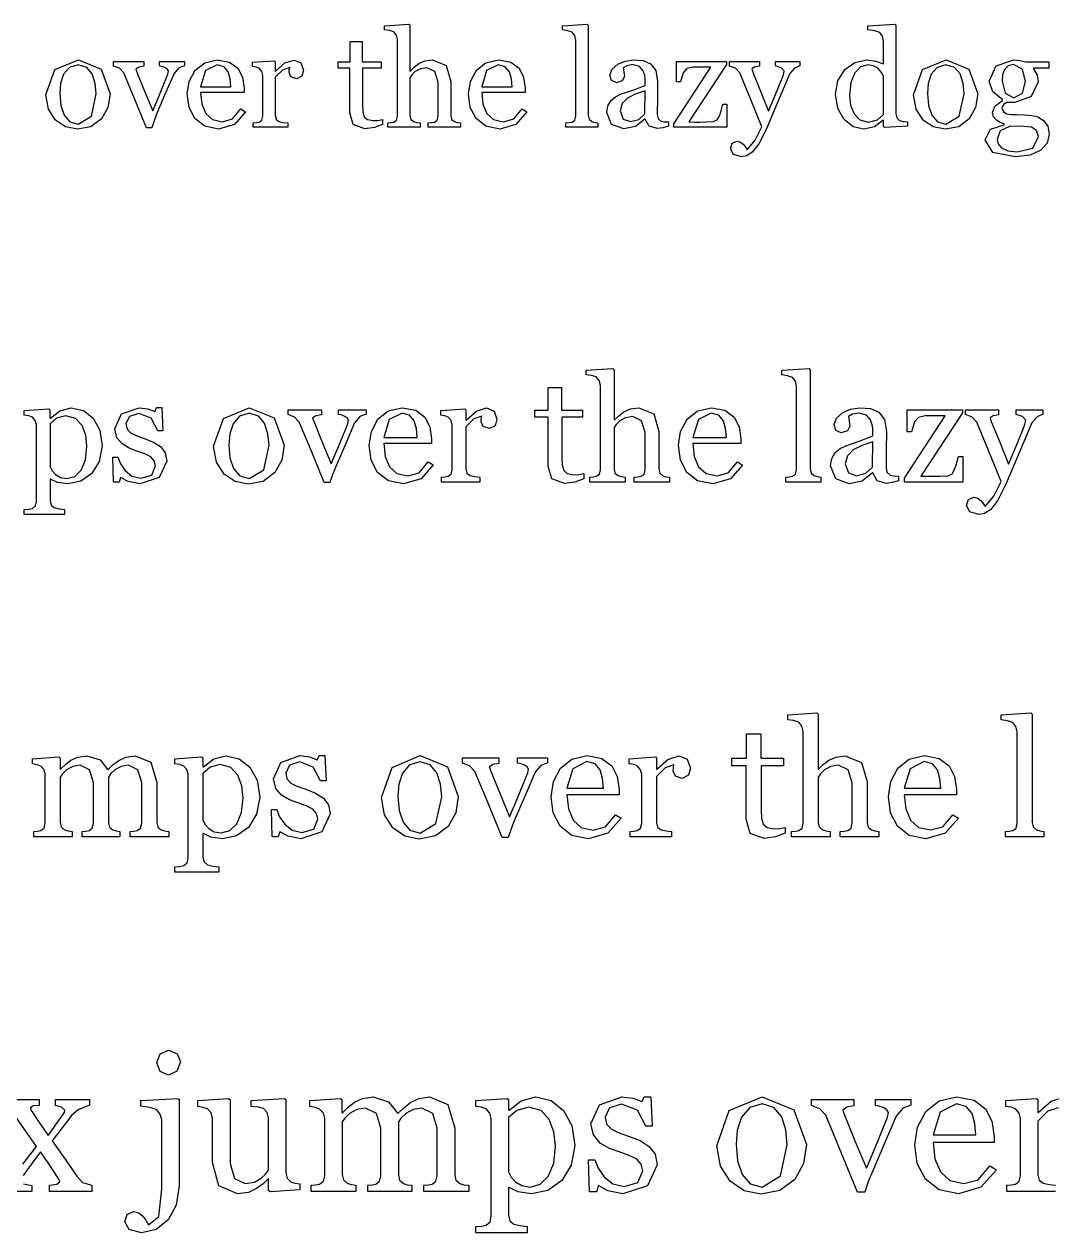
# Model space of a CAD drawing. Extents: x 0 to 118, y 2 to 170.
# Drawn here: x 30.17 to 39.59, y 61.87 to 72.94 of the extents above; entities that cross this region are included whole.
import ezdxf

# ---------------------------------------------------------------- set-up
doc = ezdxf.new("R2010")
doc.units = 0

msp = doc.modelspace()

# ---------------------------------------------------------------- linework, layer by layer
at = {"layer": 'Layer 1', "color": 7}
for points in [[(34.172973, 71.999965), (33.877563, 71.999965), (33.877563, 72.040248), (33.908693, 72.042748), (33.936768, 72.047623), (33.961793, 72.066548), (33.970343, 72.10256), (33.970343, 72.412008), (33.939825, 72.510885), (33.866583, 72.545675), (33.807378, 72.5353), (33.75916, 72.510875), (33.727423, 72.480358), (33.710323, 72.454723), (33.710323, 72.108653), (33.718248, 72.074473), (33.743883, 72.053723), (33.771348, 72.044573), (33.803085, 72.040298), (33.803085, 72), (33.507675, 72), (33.507675, 72.040283), (33.536973, 72.042783), (33.562608, 72.047657), (33.588243, 72.066582), (33.596793, 72.102595), (33.596793, 72.803277), (33.587018, 72.844782), (33.562618, 72.87591), (33.523555, 72.886885), (33.479, 72.89176), (33.479, 72.930822), (33.701778, 72.944872), (33.710328, 72.935722), (33.710328, 72.5158), (33.712828, 72.5158), (33.74945, 72.5512), (33.792785, 72.58416), (33.847105, 72.60856), (33.917908, 72.618335), (34.041808, 72.567067), (34.085143, 72.420582), (34.085143, 72.107473), (34.092468, 72.072682), (34.118103, 72.052532), (34.143128, 72.043982), (34.173033, 72.040333), (34.172973, 71.999965)], [(35.43457, 72), (35.14099, 72), (35.14099, 72.040283), (35.170898, 72.042783), (35.197143, 72.047657), (35.222778, 72.066582), (35.231328, 72.102595), (35.231328, 72.799615), (35.221553, 72.84051), (35.197128, 72.871027), (35.156845, 72.884452), (35.109848, 72.891777), (35.109848, 72.93084), (35.336287, 72.94489), (35.344837, 72.93574), (35.344837, 72.109932), (35.352762, 72.074532), (35.378397, 72.053782), (35.404643, 72.044632), (35.43455, 72.040357), (35.43457, 72)], [(38.270875, 72.010987), (38.060912, 71.997563), (38.051762, 72.006113), (38.051762, 72.062265), (38.046887, 72.063515), (37.968152, 72.00553), (37.872327, 71.982955), (37.77284, 72.00553), (37.689832, 72.070227), (37.63246, 72.171547), (37.61171, 72.302162), (37.634285, 72.426063), (37.69654, 72.528603), (37.787482, 72.59391), (37.897957, 72.61831), (37.980355, 72.607335), (38.050545, 72.58048), (38.050545, 72.78983), (38.041995, 72.836218), (38.018195, 72.868565), (37.97181, 72.88504), (37.909552, 72.892965), (37.909552, 72.930805), (38.155525, 72.944855), (38.164675, 72.935705), (38.164675, 72.123937), (38.1726, 72.087315), (38.197025, 72.06229), (38.230592, 72.05314), (38.270877, 72.05064), (38.270875, 72.010987)], [(33.459473, 72.02621), (33.3844, 71.998745), (33.29773, 71.987145), (33.190918, 72.024988), (33.1604, 72.13302), (33.1604, 72.540735), (33.051758, 72.540735), (33.051758, 72.599328), (33.162843, 72.599328), (33.162843, 72.786705), (33.273925, 72.786705), (33.273925, 72.599328), (33.446655, 72.599328), (33.446655, 72.540735), (33.275148, 72.540735), (33.275148, 72.20443), (33.277648, 72.140952), (33.291073, 72.097008), (33.32037, 72.070153), (33.37286, 72.061003), (33.417415, 72.063502), (33.45953, 72.070827), (33.459473, 72.02621)], [(30.961915, 72.307), (30.941765, 72.181877), (30.884393, 72.078118), (30.786735, 72.005485), (30.662225, 71.981685), (30.55297, 72.003035), (30.460807, 72.06651), (30.397332, 72.165998), (30.374132, 72.298445), (30.45592, 72.529157), (30.671375, 72.61888), (30.879505, 72.53343), (30.961902, 72.30699), (30.961915, 72.307)], [(30.835573, 72.30575), (30.826422, 72.402187), (30.798958, 72.488857), (30.747688, 72.549282), (30.670172, 72.572482), (30.589607, 72.549282), (30.535895, 72.485805), (30.50843, 72.400965), (30.500505, 72.308802), (30.509655, 72.20016), (30.540173, 72.11166), (30.592053, 72.050015), (30.670178, 72.02804), (30.791028, 72.101892), (30.835585, 72.30575), (30.835573, 72.30575)], [(31.643678, 72.56454), (31.591188, 72.54439), (31.549073, 72.4919), (31.47461, 72.321003), (31.394653, 72.134845), (31.368408, 72.068318), (31.343385, 71.994465), (31.295778, 71.994465), (31.188965, 72.255695), (31.087648, 72.498005), (31.047973, 72.54134), (30.993653, 72.56149), (30.993653, 72.601775), (31.271973, 72.601775), (31.271973, 72.55905), (31.226198, 72.551125), (31.19873, 72.5322), (31.20178, 72.522425), (31.20788, 72.505325), (31.278683, 72.331375), (31.353145, 72.151322), (31.408075, 72.281937), (31.480098, 72.456497), (31.491698, 72.487015), (31.497198, 72.516312), (31.486823, 72.534612), (31.463023, 72.549262), (31.435558, 72.558413), (31.413583, 72.562688), (31.413583, 72.60175), (31.643685, 72.60175), (31.643678, 72.56454)], [(32.20459, 72.141568), (32.103273, 72.02682), (31.957398, 71.984095), (31.829835, 72.00973), (31.740113, 72.07931), (31.687013, 72.18185), (31.669913, 72.30575), (31.688213, 72.420498), (31.743145, 72.522425), (31.829203, 72.592005), (31.94517, 72.618863), (32.058085, 72.598113), (32.13438, 72.54135), (32.175883, 72.460783), (32.189932, 72.360075), (32.189932, 72.319793), (31.791372, 72.319793), (31.802347, 72.21237), (31.83836, 72.12753), (31.900615, 72.071378), (31.992167, 72.051228), (32.085552, 72.076253), (32.161845, 72.167805), (32.20459, 72.141568)], [(32.069703, 72.37106), (32.063603, 72.4443), (32.045302, 72.509608), (32.00685, 72.555385), (31.943985, 72.573085), (31.837173, 72.519375), (31.791398, 72.37106), (32.069703, 72.37106)], [(32.734985, 72.524258), (32.719735, 72.468715), (32.672738, 72.444915), (32.620248, 72.462615), (32.602548, 72.501678), (32.604298, 72.526078), (32.608573, 72.548053), (32.541435, 72.524853), (32.476128, 72.458935), (32.476128, 72.108593), (32.484053, 72.073803), (32.510298, 72.053653), (32.54936, 72.044503), (32.591475, 72.040228), (32.591475, 72), (32.274093, 72), (32.274093, 72.040283), (32.30278, 72.042783), (32.329025, 72.047657), (32.354048, 72.066582), (32.362598, 72.102595), (32.362598, 72.474297), (32.353448, 72.51153), (32.329023, 72.540827), (32.301555, 72.551202), (32.267375, 72.556077), (32.267375, 72.59575), (32.467573, 72.609175), (32.476123, 72.600625), (32.476123, 72.515787), (32.479173, 72.515787), (32.563403, 72.59086), (32.64824, 72.616495), (32.710498, 72.59147), (32.734923, 72.524332), (32.734985, 72.524258)], [(34.781495, 72.141568), (34.680175, 72.02682), (34.534303, 71.984095), (34.406738, 72.00973), (34.317018, 72.07931), (34.263915, 72.18185), (34.246815, 72.30575), (34.26514, 72.420498), (34.32007, 72.522425), (34.40613, 72.592005), (34.522098, 72.618863), (34.635013, 72.598113), (34.711305, 72.54135), (34.75281, 72.460783), (34.76686, 72.360075), (34.76686, 72.319793), (34.3683, 72.319793), (34.379275, 72.21237), (34.415285, 72.12753), (34.477543, 72.071378), (34.569095, 72.051228), (34.662478, 72.076253), (34.738773, 72.167805), (34.781495, 72.141568)], [(34.646608, 72.37106), (34.640508, 72.4443), (34.622208, 72.509608), (34.583755, 72.555385), (34.52089, 72.573085), (34.414078, 72.519375), (34.3683, 72.37106), (34.646608, 72.37106)], [(36.080323, 72.010975), (36.029663, 71.9945), (35.980835, 71.987775), (35.90454, 72.00975), (35.86853, 72.075057), (35.86488, 72.075057), (35.779432, 72.00792), (35.670178, 71.98472), (35.558485, 72.026225), (35.51515, 72.134867), (35.524925, 72.197122), (35.554223, 72.246562), (35.594505, 72.27891), (35.641503, 72.30211), (35.752585, 72.34056), (35.866112, 72.384507), (35.866112, 72.444932), (35.862462, 72.47545), (35.848413, 72.518172), (35.813623, 72.557235), (35.750757, 72.574335), (35.698268, 72.56456), (35.664698, 72.545035), (35.670198, 72.509022), (35.676298, 72.465077), (35.656773, 72.426015), (35.603673, 72.408315), (35.558508, 72.429665), (35.544458, 72.478492), (35.563983, 72.532205), (35.615863, 72.57798), (35.68239, 72.606668), (35.758685, 72.618868), (35.847795, 72.611543), (35.917375, 72.581635), (35.964373, 72.51999), (35.980848, 72.420503), (35.979098, 72.265473), (35.977348, 72.118378), (35.985273, 72.080538), (36.010908, 72.056738), (36.039593, 72.050638), (36.080488, 72.050138), (36.080323, 72.010975)], [(36.616822, 72), (36.12976, 72), (36.12976, 72.032348), (36.470337, 72.552368), (36.386108, 72.552368), (36.3031, 72.550618), (36.24817, 72.538417), (36.21582, 72.499965), (36.190185, 72.416957), (36.152955, 72.416957), (36.152955, 72.601895), (36.61316, 72.601895), (36.61316, 72.57687), (36.26709, 72.049525), (36.315308, 72.048275), (36.37207, 72.048275), (36.42273, 72.048775), (36.49109, 72.051825), (36.52771, 72.0683), (36.547235, 72.10309), (36.56311, 72.151918), (36.58021, 72.212343), (36.616833, 72.212343), (36.616822, 72)], [(36.64917, 71.803467), (36.665645, 71.853515), (36.707757, 71.87244), (36.741327, 71.865115), (36.766352, 71.84619), (36.785877, 71.821165), (36.802352, 71.79492), (36.874985, 71.88098), (36.93663, 72.00305), (36.83165, 72.261837), (36.733382, 72.498045), (36.69432, 72.54138), (36.63939, 72.56153), (36.63939, 72.601815), (36.914047, 72.601815), (36.914047, 72.55909), (36.870102, 72.551165), (36.844467, 72.53529), (36.846967, 72.52309), (36.853667, 72.50539), (36.924467, 72.33083), (36.99832, 72.148945), (37.055082, 72.283833), (37.121612, 72.44924), (37.133812, 72.480978), (37.141737, 72.516378), (37.113662, 72.545675), (37.061172, 72.562775), (37.061172, 72.601838), (37.28456, 72.601838), (37.28456, 72.563995), (37.236342, 72.542645), (37.191787, 72.491985), (37.062392, 72.18498), (36.976942, 71.981123), (36.907975, 71.848065), (36.84938, 71.772383), (36.79811, 71.738202), (36.751112, 71.729052), (36.67604, 71.751627), (36.649185, 71.803507), (36.64917, 71.803467)], [(38.050537, 72.116578), (38.050537, 72.46875), (38.034662, 72.50293), (38.007197, 72.5365), (37.965692, 72.561523), (37.91015, 72.571898), (37.842402, 72.552973), (37.78808, 72.498653), (37.75207, 72.411372), (37.739245, 72.294795), (37.74902, 72.20141), (37.78198, 72.123897), (37.8363, 72.068965), (37.915647, 72.048215), (37.996212, 72.069565), (38.050535, 72.116562), (38.050537, 72.116578)], [(38.916015, 72.307008), (38.895865, 72.181885), (38.83849, 72.078125), (38.740835, 72.005493), (38.616322, 71.981693), (38.50707, 72.003043), (38.414907, 72.066518), (38.35143, 72.166005), (38.32823, 72.298453), (38.410017, 72.529165), (38.62547, 72.618887), (38.8336, 72.533438), (38.915997, 72.306998), (38.916015, 72.307008)], [(38.789672, 72.305758), (38.780522, 72.402195), (38.753057, 72.488865), (38.701787, 72.54929), (38.624272, 72.57249), (38.543705, 72.54929), (38.489995, 72.485812), (38.46253, 72.400972), (38.454605, 72.30881), (38.463755, 72.200167), (38.494272, 72.111667), (38.546152, 72.050022), (38.624277, 72.028047), (38.745127, 72.1019), (38.789682, 72.305757), (38.789672, 72.305758)], [(39.519042, 72.062228), (39.557495, 72.009737), (39.571545, 71.937107), (39.55262, 71.85593), (39.495247, 71.7894), (39.39759, 71.744845), (39.25721, 71.72897), (39.052742, 71.769253), (38.984992, 71.88583), (39.03382, 71.984095), (39.158333, 72.023158), (39.158333, 72.031708), (39.12049, 72.045133), (39.086923, 72.064658), (39.061288, 72.094565), (39.051513, 72.1379), (39.074088, 72.197102), (39.143668, 72.2441), (39.143668, 72.25325), (39.052725, 72.323443), (39.020375, 72.42354), (39.083853, 72.56392), (39.247428, 72.618853), (39.301748, 72.613353), (39.35729, 72.599303), (39.56725, 72.599303), (39.56725, 72.54071), (39.42565, 72.54071), (39.42565, 72.537035), (39.459218, 72.47905), (39.470218, 72.416795), (39.40552, 72.282518), (39.255985, 72.227585), (39.182133, 72.227585), (39.152835, 72.209885), (39.137585, 72.175095), (39.15041, 72.140305), (39.181538, 72.12443), (39.222433, 72.11833), (39.27126, 72.11658), (39.344503, 72.112905), (39.41103, 72.10923), (39.467183, 72.095805), (39.519063, 72.062235), (39.519042, 72.062228)], [(39.354247, 72.419285), (39.32495, 72.53281), (39.243775, 72.575535), (39.194335, 72.563335), (39.161378, 72.529765), (39.143678, 72.480937), (39.138803, 72.422952), (39.168098, 72.31248), (39.245002, 72.269755), (39.32557, 72.31187), (39.354255, 72.419292), (39.354247, 72.419285)], [(35.86731, 72.33324), (35.776368, 72.303333), (35.703735, 72.26671), (35.655518, 72.217273), (35.637818, 72.150135), (35.664063, 72.07567), (35.731813, 72.05187), (35.808105, 72.07262), (35.863648, 72.122668), (35.86731, 72.33324)], [(39.471435, 71.914523), (39.45556, 71.970675), (39.40734, 72.000582), (39.33715, 72.006082), (39.21386, 72.009132), (39.119865, 71.966407), (39.0924, 71.888282), (39.10155, 71.84739), (39.133288, 71.81138), (39.190663, 71.785745), (39.278553, 71.77537), (39.419543, 71.81016), (39.471423, 71.91453), (39.471435, 71.914523)], [(36.09027, 68.75), (35.76532, 68.75), (35.76532, 68.794313), (35.79956, 68.796988), (35.830445, 68.802363), (35.85797, 68.823162), (35.86737, 68.862775), (35.86737, 69.203167), (35.833802, 69.311932), (35.753235, 69.350202), (35.68811, 69.338777), (35.63507, 69.311922), (35.600157, 69.278355), (35.581357, 69.250155), (35.581357, 68.86948), (35.590082, 68.831882), (35.61828, 68.809057), (35.648492, 68.798982), (35.683405, 68.794282), (35.683405, 68.75), (35.358455, 68.75), (35.358455, 68.794313), (35.39068, 68.796988), (35.41888, 68.802363), (35.447077, 68.823162), (35.456477, 68.862775), (35.456477, 69.633527), (35.445727, 69.679182), (35.418872, 69.713422), (35.375902, 69.725497), (35.326892, 69.730872), (35.326892, 69.773842), (35.571947, 69.789292), (35.581347, 69.779217), (35.581347, 69.317305), (35.584022, 69.317305), (35.624305, 69.356245), (35.671975, 69.3925), (35.731727, 69.419355), (35.80961, 69.430105), (35.9459, 69.373707), (35.99357, 69.212575), (35.99357, 68.868155), (36.00162, 68.829885), (36.029817, 68.807735), (36.057345, 68.798335), (36.090242, 68.79431), (36.09027, 68.75)], [(37.478028, 68.75), (37.15509, 68.75), (37.15509, 68.794313), (37.187987, 68.796988), (37.216857, 68.802363), (37.245055, 68.823162), (37.254455, 68.862775), (37.254455, 69.6295), (37.243705, 69.674482), (37.21685, 69.708052), (37.17254, 69.722827), (37.120842, 69.730877), (37.120842, 69.773847), (37.369927, 69.789297), (37.379327, 69.779222), (37.379327, 68.870837), (37.388052, 68.831897), (37.41625, 68.809072), (37.44512, 68.798997), (37.478017, 68.794297), (37.478028, 68.75)], [(35.30542, 68.77896), (35.22284, 68.748747), (35.127502, 68.735997), (35.01001, 68.777625), (34.97644, 68.89646), (34.97644, 69.344945), (34.856932, 69.344945), (34.856932, 69.4094), (34.979125, 69.4094), (34.979125, 69.615515), (35.101317, 69.615515), (35.101317, 69.4094), (35.29132, 69.4094), (35.29132, 69.344945), (35.10266, 69.344945), (35.10266, 68.975012), (35.10536, 68.905187), (35.120135, 68.856848), (35.15236, 68.827308), (35.2101, 68.817233), (35.259112, 68.819907), (35.305437, 68.827957), (35.30542, 68.77896)], [(30.806458, 69.333435), (30.867553, 69.224), (30.889703, 69.082337), (30.863518, 68.93866), (30.794365, 68.828553), (30.694327, 68.757385), (30.577507, 68.732535), (30.479485, 68.74596), (30.417045, 68.777515), (30.41167, 68.777515), (30.41167, 68.578785), (30.42107, 68.5385), (30.449938, 68.515), (30.495593, 68.503575), (30.545275, 68.49685), (30.545275, 68.451867), (30.175342, 68.451867), (30.175342, 68.49685), (30.215625, 68.5002), (30.250538, 68.5069), (30.278735, 68.5304), (30.286785, 68.57001), (30.286785, 69.274295), (30.27671, 69.313235), (30.250528, 69.343447), (30.216957, 69.355522), (30.175332, 69.361572), (30.175332, 69.405212), (30.400917, 69.419987), (30.410317, 69.411937), (30.410317, 69.337412), (30.415692, 69.336162), (30.502302, 69.403302), (30.605025, 69.430157), (30.717817, 69.403972), (30.80644, 69.333477), (30.806458, 69.333435)], [(30.697022, 68.857422), (30.736632, 68.954103), (30.749382, 69.076965), (30.738632, 69.178345), (30.705062, 69.26831), (30.64531, 69.33142), (30.556687, 69.355595), (30.472092, 69.333445), (30.411668, 69.281748), (30.411668, 68.89033), (30.431142, 68.852733), (30.462025, 68.819163), (30.50701, 68.791635), (30.56609, 68.78156), (30.6386, 68.801035), (30.697013, 68.857433), (30.697022, 68.857422)], [(31.424132, 69.07428), (31.46643, 69.018555), (31.481205, 68.941345), (31.412052, 68.790955), (31.234135, 68.732545), (31.127385, 68.75337), (31.058232, 68.791638), (31.044807, 68.747998), (30.994452, 68.747998), (30.987752, 68.978285), (31.034077, 68.978285), (31.056902, 68.917188), (31.0992, 68.854078), (31.161637, 68.804395), (31.24422, 68.784245), (31.343585, 68.813115), (31.378497, 68.897038), (31.367072, 68.945378), (31.334847, 68.981633), (31.280465, 69.00916), (31.208625, 69.03401), (31.13813, 69.059523), (31.072335, 69.098463), (31.023995, 69.156203), (31.005195, 69.236768), (31.06562, 69.374403), (31.227425, 69.430798), (31.306647, 69.420723), (31.373115, 69.396548), (31.388565, 69.43146), (31.436905, 69.43146), (31.44698, 69.21863), (31.400655, 69.21863), (31.339558, 69.33411), (31.226095, 69.379093), (31.139485, 69.351565), (31.10793, 69.285098), (31.118005, 69.234743), (31.14956, 69.200503), (31.199915, 69.17499), (31.275783, 69.148805), (31.359035, 69.115908), (31.424158, 69.074283), (31.424132, 69.07428)], [(32.558105, 69.087705), (32.535955, 68.95007), (32.472845, 68.835935), (32.365422, 68.75604), (32.22846, 68.729855), (32.108282, 68.753355), (32.006902, 68.823177), (31.937077, 68.932615), (31.911565, 69.078305), (32.00153, 69.33209), (32.23853, 69.430782), (32.467472, 69.33679), (32.55811, 69.087705), (32.558105, 69.087705)], [(32.419127, 69.086455), (32.409052, 69.192535), (32.37884, 69.28787), (32.322442, 69.354338), (32.237177, 69.37985), (32.148555, 69.354338), (32.089472, 69.284515), (32.05926, 69.19119), (32.050535, 69.089813), (32.06061, 68.970305), (32.09418, 68.872955), (32.151247, 68.805143), (32.237185, 68.780968), (32.37012, 68.862205), (32.41913, 69.086448), (32.419127, 69.086455)], [(33.308045, 69.371122), (33.250305, 69.348973), (33.20398, 69.291233), (33.12207, 69.103245), (33.034117, 68.898472), (33.00525, 68.82529), (32.977722, 68.744052), (32.925355, 68.744052), (32.807862, 69.031405), (32.69641, 69.297947), (32.65277, 69.345615), (32.593017, 69.367765), (32.593017, 69.412077), (32.89917, 69.412077), (32.89917, 69.36508), (32.848815, 69.356355), (32.818602, 69.33553), (32.821952, 69.32478), (32.828677, 69.30598), (32.906557, 69.114635), (32.988467, 68.916577), (33.048892, 69.060252), (33.128115, 69.25227), (33.140865, 69.28584), (33.146915, 69.318065), (33.13549, 69.338215), (33.109307, 69.35434), (33.079095, 69.364415), (33.05492, 69.369115), (33.05492, 69.412085), (33.308032, 69.412085), (33.308045, 69.371122)], [(33.92505, 68.905852), (33.813597, 68.77963), (33.653137, 68.732635), (33.512817, 68.760833), (33.414122, 68.83737), (33.355712, 68.950163), (33.336912, 69.086455), (33.357062, 69.212675), (33.417487, 69.324798), (33.512152, 69.401335), (33.639717, 69.430875), (33.763922, 69.40805), (33.847847, 69.34561), (33.8935, 69.256988), (33.90895, 69.146208), (33.90895, 69.101898), (33.470535, 69.101898), (33.48261, 68.983733), (33.522222, 68.89041), (33.590702, 68.828643), (33.69141, 68.806493), (33.794132, 68.834018), (33.878057, 68.934728), (33.92505, 68.905852)], [(33.776672, 69.158292), (33.769947, 69.23886), (33.749797, 69.310697), (33.7075, 69.361052), (33.638347, 69.380527), (33.520855, 69.321445), (33.4705, 69.158297), (33.776672, 69.158292)], [(34.508485, 69.32681), (34.49171, 69.265715), (34.440012, 69.23953), (34.382272, 69.259005), (34.362797, 69.301975), (34.364797, 69.32883), (34.369497, 69.353005), (34.295645, 69.327492), (34.223805, 69.254982), (34.223805, 68.869607), (34.23253, 68.831337), (34.261397, 68.809187), (34.304367, 68.799112), (34.350692, 68.794412), (34.350692, 68.75), (34.001572, 68.75), (34.001572, 68.794313), (34.033127, 68.796988), (34.061997, 68.802363), (34.089522, 68.823162), (34.098922, 68.862775), (34.098922, 69.27165), (34.088847, 69.312605), (34.061992, 69.34483), (34.03178, 69.356255), (33.994182, 69.36163), (33.994182, 69.40527), (34.214397, 69.420045), (34.223797, 69.410645), (34.223797, 69.317322), (34.227147, 69.317322), (34.3198, 69.399902), (34.413122, 69.4281), (34.481602, 69.400572), (34.50846, 69.32672), (34.508485, 69.32681)], [(36.759642, 68.905762), (36.648193, 68.77954), (36.487732, 68.732545), (36.347412, 68.760743), (36.248717, 68.83728), (36.190307, 68.950073), (36.171507, 69.086365), (36.191657, 69.212585), (36.252083, 69.324708), (36.346747, 69.401245), (36.474312, 69.430785), (36.598517, 69.40796), (36.682443, 69.34552), (36.728095, 69.256898), (36.743545, 69.146118), (36.743545, 69.101808), (36.30513, 69.101808), (36.317205, 68.983643), (36.356818, 68.89032), (36.425298, 68.828553), (36.526005, 68.806403), (36.628728, 68.833928), (36.712653, 68.934638), (36.759642, 68.905762)], [(36.611267, 69.158202), (36.604542, 69.23877), (36.584392, 69.310607), (36.542095, 69.360962), (36.472942, 69.380437), (36.355447, 69.321355), (36.305095, 69.158207), (36.611267, 69.158202)], [(38.188355, 68.762075), (38.13263, 68.74395), (38.078917, 68.736575), (37.994995, 68.76075), (37.955382, 68.832588), (37.951358, 68.832588), (37.857363, 68.758735), (37.737185, 68.733222), (37.614323, 68.778877), (37.566653, 68.898385), (37.577403, 68.966865), (37.60963, 69.021247), (37.65394, 69.05683), (37.705638, 69.082345), (37.82783, 69.124642), (37.952708, 69.17298), (37.952708, 69.239447), (37.948683, 69.273017), (37.933233, 69.320015), (37.894963, 69.362983), (37.82581, 69.381782), (37.768073, 69.371032), (37.731145, 69.349558), (37.737195, 69.309948), (37.74392, 69.261608), (37.722445, 69.218638), (37.664035, 69.199163), (37.614353, 69.222663), (37.598903, 69.276373), (37.620378, 69.335455), (37.677445, 69.385808), (37.750625, 69.417363), (37.834548, 69.430788), (37.93257, 69.422738), (38.00911, 69.38984), (38.060805, 69.32203), (38.07893, 69.212593), (38.07693, 69.04206), (38.07493, 68.880258), (38.083655, 68.83863), (38.111855, 68.812448), (38.14341, 68.805723), (38.188393, 68.804973), (38.188355, 68.762075)], [(38.778503, 68.75), (38.242738, 68.75), (38.242738, 68.785583), (38.61737, 69.357605), (38.52472, 69.357605), (38.43341, 69.355605), (38.372985, 69.34218), (38.337403, 69.299883), (38.309205, 69.208575), (38.26825, 69.208575), (38.26825, 69.412005), (38.774475, 69.412005), (38.774475, 69.384478), (38.3938, 68.8044), (38.446838, 68.80315), (38.509278, 68.80315), (38.565003, 68.8039), (38.640198, 68.80725), (38.68048, 68.825375), (38.701955, 68.863645), (38.719405, 68.917355), (38.738205, 68.983822), (38.778488, 68.983822), (38.778503, 68.75)], [(38.814087, 68.533812), (38.832212, 68.588867), (38.878538, 68.609667), (38.915465, 68.601617), (38.94299, 68.580792), (38.964465, 68.553265), (38.98259, 68.524397), (39.062485, 68.619062), (39.130295, 68.75334), (39.014817, 69.038007), (38.906723, 69.297835), (38.863755, 69.345502), (38.80333, 69.367652), (38.80333, 69.411965), (39.105452, 69.411965), (39.105452, 69.364967), (39.057115, 69.356242), (39.028915, 69.338792), (39.03159, 69.325367), (39.03899, 69.305892), (39.11687, 69.113877), (39.198107, 68.913802), (39.260548, 69.06218), (39.333728, 69.244125), (39.347152, 69.279037), (39.355877, 69.317977), (39.324995, 69.350205), (39.267255, 69.369005), (39.267255, 69.411975), (39.512982, 69.411975), (39.512982, 69.37035), (39.459942, 69.34685), (39.410932, 69.291125), (39.268597, 68.953418), (39.174605, 68.729175), (39.098737, 68.582813), (39.034285, 68.49956), (38.977887, 68.461962), (38.92619, 68.451887), (38.84361, 68.476737), (38.81407, 68.533805), (38.814087, 68.533812)], [(37.95404, 69.116568), (37.854005, 69.08367), (37.77411, 69.043385), (37.72107, 68.989002), (37.701595, 68.91515), (37.730462, 68.833242), (37.804987, 68.807057), (37.88891, 68.829882), (37.950007, 68.884935), (37.95404, 69.116568)], [(38.007568, 65.5), (37.653075, 65.5), (37.653075, 65.54834), (37.69043, 65.551265), (37.72412, 65.557115), (37.75415, 65.579815), (37.7644, 65.623027), (37.7644, 65.994365), (37.727777, 66.113017), (37.639887, 66.154765), (37.568842, 66.142315), (37.510982, 66.113017), (37.472895, 66.076395), (37.452395, 66.045635), (37.452395, 65.63035), (37.46192, 65.589335), (37.49268, 65.564435), (37.52564, 65.55346), (37.563725, 65.548335), (37.563725, 65.5), (37.209232, 65.5), (37.209232, 65.54834), (37.24439, 65.551265), (37.275152, 65.557115), (37.305912, 65.579815), (37.316162, 65.623027), (37.316162, 66.463847), (37.304437, 66.513652), (37.275143, 66.551005), (37.228268, 66.56418), (37.1748, 66.57003), (37.1748, 66.616905), (37.442133, 66.633755), (37.452383, 66.62278), (37.452383, 66.118875), (37.455308, 66.118875), (37.499253, 66.161355), (37.551255, 66.200905), (37.61644, 66.230202), (37.7014, 66.241927), (37.850083, 66.180405), (37.902085, 66.004622), (37.902085, 65.628892), (37.910885, 65.587142), (37.941648, 65.562967), (37.971678, 65.552717), (38.007565, 65.548317), (38.007568, 65.5)], [(39.521485, 65.5), (39.16919, 65.5), (39.16919, 65.54834), (39.205078, 65.551265), (39.236573, 65.557115), (39.267335, 65.579815), (39.277585, 65.623027), (39.277585, 66.459452), (39.26586, 66.508525), (39.236563, 66.545145), (39.188223, 66.56127), (39.131825, 66.570045), (39.131825, 66.61692), (39.403555, 66.63377), (39.413805, 66.622795), (39.413805, 65.631827), (39.42333, 65.589348), (39.454092, 65.564447), (39.485585, 65.553472), (39.521475, 65.548347), (39.521485, 65.5)], [(37.151367, 65.531463), (37.06128, 65.498503), (36.957275, 65.484578), (36.829102, 65.529988), (36.79248, 65.659625), (36.79248, 66.148882), (36.66211, 66.148882), (36.66211, 66.219195), (36.79541, 66.219195), (36.79541, 66.44405), (36.92871, 66.44405), (36.92871, 66.219195), (37.135987, 66.219195), (37.135987, 66.148882), (36.930175, 66.148882), (36.930175, 65.74532), (36.9331, 65.669147), (36.949225, 65.616412), (36.984382, 65.584185), (37.04737, 65.57321), (37.100837, 65.576135), (37.151375, 65.58491), (37.151367, 65.531463)], [(31.499267, 65.5), (31.146972, 65.5), (31.146972, 65.54834), (31.180665, 65.551265), (31.211425, 65.557115), (31.241455, 65.579815), (31.251705, 65.623027), (31.251705, 65.99583), (31.216547, 66.113017), (31.130122, 66.154765), (31.06274, 66.14379), (31.004877, 66.113028), (30.96899, 66.07787), (30.94774, 66.04711), (30.94774, 65.63036), (30.95654, 65.58788), (30.98657, 65.56298), (31.0166, 65.55273), (31.052488, 65.54833), (31.052488, 65.5), (30.707518, 65.5), (30.707518, 65.54834), (30.739743, 65.551265), (30.76904, 65.557115), (30.79907, 65.579815), (30.80932, 65.623027), (30.80932, 65.99583), (30.774165, 66.113017), (30.68774, 66.154765), (30.620358, 66.14304), (30.562495, 66.112278), (30.526608, 66.075655), (30.504632, 66.045628), (30.504632, 65.631808), (30.514882, 65.59006), (30.545645, 65.564425), (30.577137, 65.55345), (30.613027, 65.548325), (30.613027, 65.5), (30.262197, 65.5), (30.262197, 65.54834), (30.29662, 65.551265), (30.328115, 65.557115), (30.358145, 65.579815), (30.368395, 65.623027), (30.368395, 66.072002), (30.35742, 66.11375), (30.328123, 66.145975), (30.293698, 66.1599), (30.251218, 66.167225), (30.251218, 66.214832), (30.492918, 66.230957), (30.503168, 66.220707), (30.503168, 66.117437), (30.508293, 66.117437), (30.55297, 66.16065), (30.602043, 66.200932), (30.665765, 66.23023), (30.74926, 66.241955), (30.87011, 66.20387), (30.94262, 66.11305), (30.988763, 66.157728), (31.04223, 66.199475), (31.107415, 66.230238), (31.191643, 66.241962), (31.336663, 66.181905), (31.39013, 65.997335), (31.39013, 65.63039), (31.398905, 65.58791), (31.428935, 65.56301), (31.461895, 65.55276), (31.499248, 65.54836), (31.499267, 65.5)], [(32.243407, 66.136475), (32.310057, 66.01709), (32.334232, 65.86255), (32.30567, 65.70581), (32.23023, 65.585693), (32.121097, 65.508058), (31.993657, 65.480958), (31.886725, 65.495608), (31.818607, 65.530033), (31.812758, 65.530033), (31.812758, 65.313235), (31.823007, 65.26929), (31.854502, 65.243655), (31.904307, 65.231205), (31.958505, 65.22388), (31.958505, 65.174808), (31.554942, 65.174808), (31.554942, 65.22388), (31.598888, 65.227555), (31.636972, 65.23488), (31.667735, 65.260515), (31.676535, 65.303728), (31.676535, 66.07204), (31.66556, 66.11452), (31.636995, 66.147477), (31.600375, 66.160652), (31.554965, 66.167253), (31.554965, 66.21486), (31.801058, 66.230985), (31.811308, 66.222185), (31.811308, 66.140888), (31.817158, 66.139388), (31.91164, 66.21263), (32.023702, 66.241925), (32.146747, 66.213363), (32.243427, 66.136458), (32.243407, 66.136475)], [(32.917237, 65.85376), (32.96338, 65.79297), (32.97948, 65.70874), (32.90404, 65.544677), (32.709947, 65.480957), (32.593492, 65.503657), (32.518055, 65.545405), (32.503405, 65.497797), (32.448475, 65.497797), (32.44115, 65.749017), (32.491687, 65.749017), (32.516587, 65.682367), (32.56273, 65.61352), (32.630845, 65.55932), (32.720932, 65.537345), (32.82933, 65.56884), (32.867418, 65.660393), (32.854968, 65.713128), (32.819812, 65.752678), (32.760485, 65.782708), (32.682117, 65.809808), (32.605212, 65.83764), (32.533435, 65.88012), (32.4807, 65.943108), (32.4602, 66.030998), (32.526117, 66.181145), (32.702632, 66.242668), (32.789057, 66.231693), (32.861567, 66.205325), (32.878417, 66.24341), (32.931152, 66.24341), (32.942127, 66.011233), (32.891592, 66.011233), (32.82494, 66.13721), (32.701162, 66.186283), (32.60668, 66.156253), (32.572255, 66.083743), (32.58323, 66.02881), (32.617652, 65.991458), (32.672585, 65.963625), (32.755347, 65.93506), (32.84617, 65.899173), (32.917215, 65.853763), (32.917237, 65.85376)], [(34.154297, 65.86841), (34.130122, 65.718265), (34.061275, 65.593753), (33.944088, 65.506595), (33.794673, 65.47803), (33.66357, 65.503665), (33.552973, 65.579837), (33.476803, 65.699222), (33.44897, 65.858157), (33.547115, 66.135012), (33.80566, 66.242677), (34.055415, 66.14014), (34.154293, 65.86841), (34.154297, 65.86841)], [(35.645507, 65.66989), (35.523925, 65.532195), (35.348877, 65.480925), (35.1958, 65.511688), (35.088135, 65.595183), (35.024415, 65.71823), (35.003915, 65.86691), (35.02589, 66.004605), (35.091807, 66.12692), (35.195077, 66.210418), (35.334237, 66.242643), (35.469737, 66.217742), (35.56129, 66.149627), (35.611095, 66.052947), (35.627945, 65.9321), (35.627945, 65.88376), (35.149672, 65.88376), (35.162847, 65.754852), (35.20606, 65.653045), (35.280767, 65.585662), (35.39063, 65.561487), (35.50269, 65.591517), (35.594242, 65.70138), (35.645507, 65.66989)], [(36.281982, 66.129118), (36.263682, 66.062468), (36.207285, 66.033903), (36.144297, 66.055153), (36.123047, 66.102028), (36.125297, 66.131325), (36.130422, 66.157693), (36.049857, 66.12986), (35.971487, 66.05076), (35.971487, 65.630348), (35.981012, 65.5886), (36.012505, 65.564425), (36.05938, 65.55345), (36.109917, 65.548325), (36.109917, 65.5), (35.72906, 65.5), (35.72906, 65.54834), (35.763482, 65.551265), (35.794977, 65.557115), (35.825005, 65.579815), (35.835255, 65.623027), (35.835255, 66.069072), (35.82428, 66.11375), (35.794985, 66.148905), (35.762025, 66.161355), (35.72101, 66.167205), (35.72101, 66.214812), (35.961245, 66.230937), (35.971495, 66.220687), (35.971495, 66.118882), (35.975145, 66.118882), (36.07622, 66.20897), (36.178025, 66.23973), (36.252732, 66.209702), (36.28203, 66.129135), (36.281982, 66.129118)], [(38.737792, 65.669922), (38.61621, 65.532228), (38.441162, 65.480958), (38.288085, 65.51172), (38.18042, 65.595215), (38.1167, 65.718262), (38.0962, 65.866942), (38.118175, 66.004637), (38.184092, 66.126952), (38.287362, 66.21045), (38.426522, 66.242675), (38.562022, 66.217775), (38.653575, 66.14966), (38.70338, 66.05298), (38.72023, 65.932132), (38.72023, 65.883792), (38.241957, 65.883792), (38.255132, 65.754885), (38.298345, 65.653077), (38.373052, 65.585695), (38.482915, 65.56152), (38.594975, 65.59155), (38.686527, 65.701412), (38.737792, 65.669922)], [(32.124022, 65.617188), (32.167237, 65.722657), (32.181162, 65.85669), (32.169438, 65.967285), (32.132818, 66.06543), (32.067633, 66.134278), (31.970953, 66.160645), (31.878668, 66.13647), (31.81275, 66.080073), (31.81275, 65.65307), (31.834, 65.612055), (31.86769, 65.575435), (31.916763, 65.545405), (31.981215, 65.53443), (32.060318, 65.55568), (32.124038, 65.617203), (32.124022, 65.617188)], [(34.002685, 65.86691), (33.99171, 65.982633), (33.95875, 66.086638), (33.897227, 66.159148), (33.80421, 66.18698), (33.70753, 66.159148), (33.643077, 66.082975), (33.610117, 65.981167), (33.600592, 65.870572), (33.611567, 65.740202), (33.648187, 65.634), (33.710445, 65.560025), (33.804195, 65.53366), (33.949212, 65.622282), (34.00268, 65.86691), (34.002685, 65.86691)], [(34.972412, 66.177458), (34.909425, 66.153283), (34.858888, 66.090295), (34.76953, 65.885217), (34.673585, 65.661828), (34.64209, 65.581995), (34.61206, 65.49337), (34.554932, 65.49337), (34.426758, 65.806848), (34.305175, 66.09762), (34.257568, 66.14962), (34.192383, 66.173795), (34.192383, 66.222135), (34.526367, 66.222135), (34.526367, 66.170865), (34.471435, 66.16134), (34.438477, 66.13864), (34.442127, 66.126915), (34.449452, 66.106415), (34.534415, 65.897675), (34.62377, 65.68161), (34.689687, 65.83835), (34.776112, 66.047823), (34.790037, 66.084443), (34.796637, 66.1196), (34.784187, 66.141575), (34.755622, 66.15915), (34.722662, 66.170125), (34.696297, 66.17525), (34.696297, 66.222125), (34.97242, 66.222125), (34.972412, 66.177458)], [(35.483642, 65.94528), (35.476317, 66.03317), (35.454342, 66.11154), (35.4082, 66.166473), (35.33276, 66.187723), (35.204587, 66.123268), (35.149655, 65.94529), (35.483642, 65.94528)], [(38.575927, 65.945312), (38.568602, 66.033203), (38.546627, 66.111573), (38.500485, 66.166505), (38.425047, 66.187755), (38.296872, 66.1233), (38.24194, 65.945323), (38.575927, 65.945312)], [(31.607917, 63.436035), (31.575447, 63.350585), (31.496833, 63.314698), (31.420785, 63.348878), (31.389167, 63.428345), (31.420785, 63.510375), (31.496833, 63.54541), (31.576303, 63.512085), (31.607917, 63.436035), (31.607917, 63.436035)], [(29.94505, 63.092523), (30.311628, 63.092523), (30.311628, 63.036125), (30.257795, 63.0327), (30.231305, 63.017325), (30.23643, 63.000225), (30.249255, 62.979725), (30.30736, 62.890003), (30.393665, 62.761828), (30.462878, 62.857533), (30.536365, 62.96178), (30.54319, 62.976305), (30.546615, 62.994255), (30.516707, 63.022453), (30.461167, 63.037828), (30.461167, 63.092515), (30.772202, 63.092515), (30.772202, 63.039535), (30.669662, 62.99852), (30.607285, 62.944688), (30.53978, 62.858383), (30.43126, 62.71483), (30.557725, 62.535385), (30.65599, 62.390975), (30.710677, 62.331163), (30.794417, 62.306388), (30.794432, 62.25)], [(31.595092, 62.30127), (31.56775, 62.125245), (31.495117, 61.988525), (31.384887, 61.901368), (31.250732, 61.870605), (31.13623, 61.901368), (31.097777, 61.97229), (31.118277, 62.037233), (31.178092, 62.064575), (31.22509, 62.053475), (31.26098, 62.024423), (31.288322, 61.986825), (31.315667, 61.94239), (31.407952, 62.021002), (31.43615, 62.27308), (31.43615, 62.907112), (31.422475, 62.959235), (31.388295, 63.000252), (31.3225, 63.019052), (31.24474, 63.031002), (31.24474, 63.083982), (31.58312, 63.102782), (31.59507, 63.090807), (31.595092, 62.30127)], [(32.702523, 62.26538), (32.42823, 62.24658), (32.415405, 62.25853), (32.415405, 62.365343), (32.41028, 62.365343), (32.364137, 62.3192), (32.305177, 62.27562), (32.230837, 62.240585), (32.129152, 62.228635), (31.958255, 62.301268), (31.90015, 62.514035), (31.90015, 62.917355), (31.888175, 62.968625), (31.85485, 63.005368), (31.8164, 63.019893), (31.767692, 63.026718), (31.767692, 63.08226), (32.04882, 63.10276), (32.061645, 63.090785), (32.061645, 62.505458), (32.10266, 62.367885), (32.200927, 62.321742), (32.284667, 62.336268), (32.346192, 62.370448), (32.386352, 62.408045), (32.413697, 62.445643), (32.413697, 62.923305), (32.401722, 62.972865), (32.368397, 63.010463), (32.322255, 63.022413), (32.25475, 63.026688), (32.25475, 63.08223), (32.56066, 63.10273), (32.573485, 63.090755), (32.573485, 62.421688), (32.58546, 62.372128), (32.618785, 62.337093), (32.655527, 62.324268), (32.702525, 62.320843), (32.702523, 62.26538)], [(34.249145, 62.25), (33.838135, 62.25), (33.838135, 62.306398), (33.877443, 62.309822), (33.91333, 62.316648), (33.948365, 62.343137), (33.960315, 62.393552), (33.960315, 62.828487), (33.9193, 62.965207), (33.81847, 63.013912), (33.739855, 63.001087), (33.67235, 62.9652), (33.63048, 62.924185), (33.605705, 62.888295), (33.605705, 62.40209), (33.615955, 62.35253), (33.650987, 62.323477), (33.686022, 62.311502), (33.727893, 62.306377), (33.727893, 62.25), (33.325428, 62.25), (33.325428, 62.306398), (33.363025, 62.309822), (33.397205, 62.316648), (33.432237, 62.343137), (33.444212, 62.393552), (33.444212, 62.828487), (33.403195, 62.965207), (33.302365, 63.013912), (33.223752, 63.000237), (33.156247, 62.964347), (33.114377, 62.921622), (33.088742, 62.88659), (33.088742, 62.4038), (33.100692, 62.355095), (33.136582, 62.325187), (33.173325, 62.312362), (33.215195, 62.306387), (33.215195, 62.25), (32.805892, 62.25), (32.805892, 62.306398), (32.846055, 62.309822), (32.882798, 62.316648), (32.917833, 62.343137), (32.929808, 62.393552), (32.929808, 62.917355), (32.916983, 62.966063), (32.882803, 63.00366), (32.842643, 63.019885), (32.79308, 63.028435), (32.79308, 63.083978), (33.075063, 63.102778), (33.087038, 63.090803), (33.087038, 62.97032), (33.093013, 62.97032), (33.145137, 63.020735), (33.202388, 63.067733), (33.276727, 63.10191), (33.37414, 63.115585), (33.515132, 63.071153), (33.599728, 62.965195), (33.65356, 63.01732), (33.715937, 63.066025), (33.791987, 63.101913), (33.890255, 63.115588), (34.059442, 63.04552), (34.12182, 62.830188), (34.12182, 62.402088), (34.13207, 62.352528), (34.167105, 62.323475), (34.205557, 62.3115), (34.249135, 62.306375), (34.249145, 62.25)], [(35.11731, 62.992553), (35.195067, 62.853273), (35.223267, 62.672973), (35.189942, 62.490112), (35.101927, 62.349975), (34.97461, 62.2594), (34.825927, 62.227783), (34.701172, 62.244883), (34.621705, 62.285045), (34.61488, 62.285045), (34.61488, 62.032115), (34.62683, 61.980845), (34.663575, 61.950937), (34.72168, 61.936412), (34.784912, 61.927862), (34.784912, 61.87061), (34.314087, 61.87061), (34.314087, 61.927862), (34.365358, 61.932137), (34.40979, 61.940687), (34.445678, 61.970592), (34.455928, 62.021007), (34.455928, 62.91737), (34.443103, 62.966932), (34.409778, 63.005382), (34.367053, 63.020757), (34.314075, 63.028457), (34.314075, 63.084), (34.601185, 63.1028), (34.61316, 63.09255), (34.61316, 62.9977), (34.619985, 62.99595), (34.730215, 63.081397), (34.860953, 63.115578), (35.004508, 63.082252), (35.1173, 62.99253), (35.11731, 62.992553)], [(34.978027, 62.38672), (35.028442, 62.509765), (35.044667, 62.666138), (35.030992, 62.795165), (34.988267, 62.909668), (34.91222, 62.98999), (34.799425, 63.020753), (34.69176, 62.992553), (34.614855, 62.926758), (34.614855, 62.42859), (34.63963, 62.380738), (34.678938, 62.338013), (34.736188, 62.302978), (34.811385, 62.290153), (34.90367, 62.314928), (34.97801, 62.386705), (34.978027, 62.38672)], [(35.903442, 62.66272), (35.957275, 62.591797), (35.976075, 62.49353), (35.888062, 62.302125), (35.66162, 62.227782), (35.525757, 62.254272), (35.437745, 62.302977), (35.420645, 62.247437), (35.356558, 62.247437), (35.348008, 62.540527), (35.406968, 62.540527), (35.43602, 62.462767), (35.489852, 62.382447), (35.56932, 62.319215), (35.674422, 62.29358), (35.800888, 62.330323), (35.845323, 62.437135), (35.830798, 62.498658), (35.789783, 62.5448), (35.720568, 62.579835), (35.629137, 62.61145), (35.539415, 62.64392), (35.455675, 62.693483), (35.394152, 62.766968), (35.370227, 62.869508), (35.44713, 63.044678), (35.653063, 63.116455), (35.753893, 63.10363), (35.838488, 63.072868), (35.858138, 63.117302), (35.91966, 63.117302), (35.932485, 62.846427), (35.873525, 62.846427), (35.795768, 62.9934), (35.651358, 63.050652), (35.541128, 63.015618), (35.500968, 62.931023), (35.513793, 62.866935), (35.553953, 62.823358), (35.61804, 62.790885), (35.714598, 62.75756), (35.820555, 62.71569), (35.90344, 62.662713), (35.903442, 62.66272)], [(37.34668, 62.67982), (37.318483, 62.504647), (37.23816, 62.359385), (37.10144, 62.2577), (36.927125, 62.224375), (36.77417, 62.254282), (36.645143, 62.34315), (36.556275, 62.482432), (36.523803, 62.667857), (36.638305, 62.990855), (36.939943, 63.116465), (37.231323, 62.996835), (37.34668, 62.67982), (37.34668, 62.67982)], [(37.1698, 62.67807), (37.156975, 62.81308), (37.118523, 62.934417), (37.046745, 63.019012), (36.938225, 63.051482), (36.825433, 63.019012), (36.750238, 62.930145), (36.711785, 62.811372), (36.700685, 62.682342), (36.71351, 62.530242), (36.756235, 62.406342), (36.828868, 62.320037), (36.938243, 62.289277), (37.107433, 62.39267), (37.16981, 62.67807), (37.1698, 62.67807)], [(38.301147, 63.040375), (38.22766, 63.012177), (38.1687, 62.93869), (38.064453, 62.699433), (37.952515, 62.438812), (37.915772, 62.345672), (37.880737, 62.24228), (37.814087, 62.24228), (37.66455, 62.608002), (37.522705, 62.947235), (37.467162, 63.007905), (37.391112, 63.036102), (37.391112, 63.0925), (37.780762, 63.0925), (37.780762, 63.032685), (37.716675, 63.021585), (37.678222, 62.995095), (37.682497, 62.98142), (37.691047, 62.957495), (37.790167, 62.713965), (37.894417, 62.46189), (37.97132, 62.64475), (38.07215, 62.889135), (38.0884, 62.93186), (38.0961, 62.972875), (38.081575, 62.99851), (38.04825, 63.01901), (38.009797, 63.031835), (37.979037, 63.03781), (37.979037, 63.092497), (38.30118, 63.092497), (38.301147, 63.040375)], [(39.086425, 62.448212), (38.94458, 62.287567), (38.740358, 62.227752), (38.561768, 62.263642), (38.436158, 62.361055), (38.361818, 62.504607), (38.337893, 62.67807), (38.363528, 62.838715), (38.440433, 62.981415), (38.560915, 63.078828), (38.72327, 63.116425), (38.88135, 63.087373), (38.988162, 63.007905), (39.046267, 62.895112), (39.065917, 62.75412), (39.065917, 62.697725), (38.507935, 62.697725), (38.52331, 62.547333), (38.573725, 62.42856), (38.660882, 62.349945), (38.789057, 62.321748), (38.919795, 62.356782), (39.026607, 62.484955), (39.086425, 62.448212)], [(38.897582, 62.769503), (38.889032, 62.87204), (38.863397, 62.96347), (38.809565, 63.027558), (38.721553, 63.052333), (38.572018, 62.977138), (38.50793, 62.769498), (38.897582, 62.769503)], [(39.628165, 62.25), (39.183827, 62.25), (39.183827, 62.306398), (39.22399, 62.309822), (39.260733, 62.316648), (39.295768, 62.343137), (39.307743, 62.393552), (39.307743, 62.913938), (39.294918, 62.966063), (39.260738, 63.007078), (39.222285, 63.021603), (39.174433, 63.028428), (39.174433, 63.08397), (39.454708, 63.10277), (39.466683, 63.090795), (39.466683, 62.97202), (39.470958, 62.97202), (39.588878, 63.077123), (39.707653, 63.113013)], [(39.652098, 63.0173), (39.558103, 62.984828), (39.466673, 62.892543), (39.466673, 62.402065), (39.477773, 62.353358), (39.514518, 62.32516), (39.569205, 62.312335), (39.628165, 62.30636)], [(30.1638, 62.498657), (30.286848, 62.66101), (30.180035, 62.81311), (30.076642, 62.9635)], [(30.794432, 62.25), (30.408202, 62.25), (30.408202, 62.306398), (30.473145, 62.314948), (30.500487, 62.337173), (30.491937, 62.361098), (30.474837, 62.391003), (30.415878, 62.47987), (30.325302, 62.614025), (30.24327, 62.505505), (30.164658, 62.394423)], [(30.169783, 62.320955), (30.243268, 62.30473), (30.243268, 62.25), (29.93138, 62.25)]]:
    msp.add_lwpolyline(points, dxfattribs=at)

doc.saveas('drawing.dxf')
